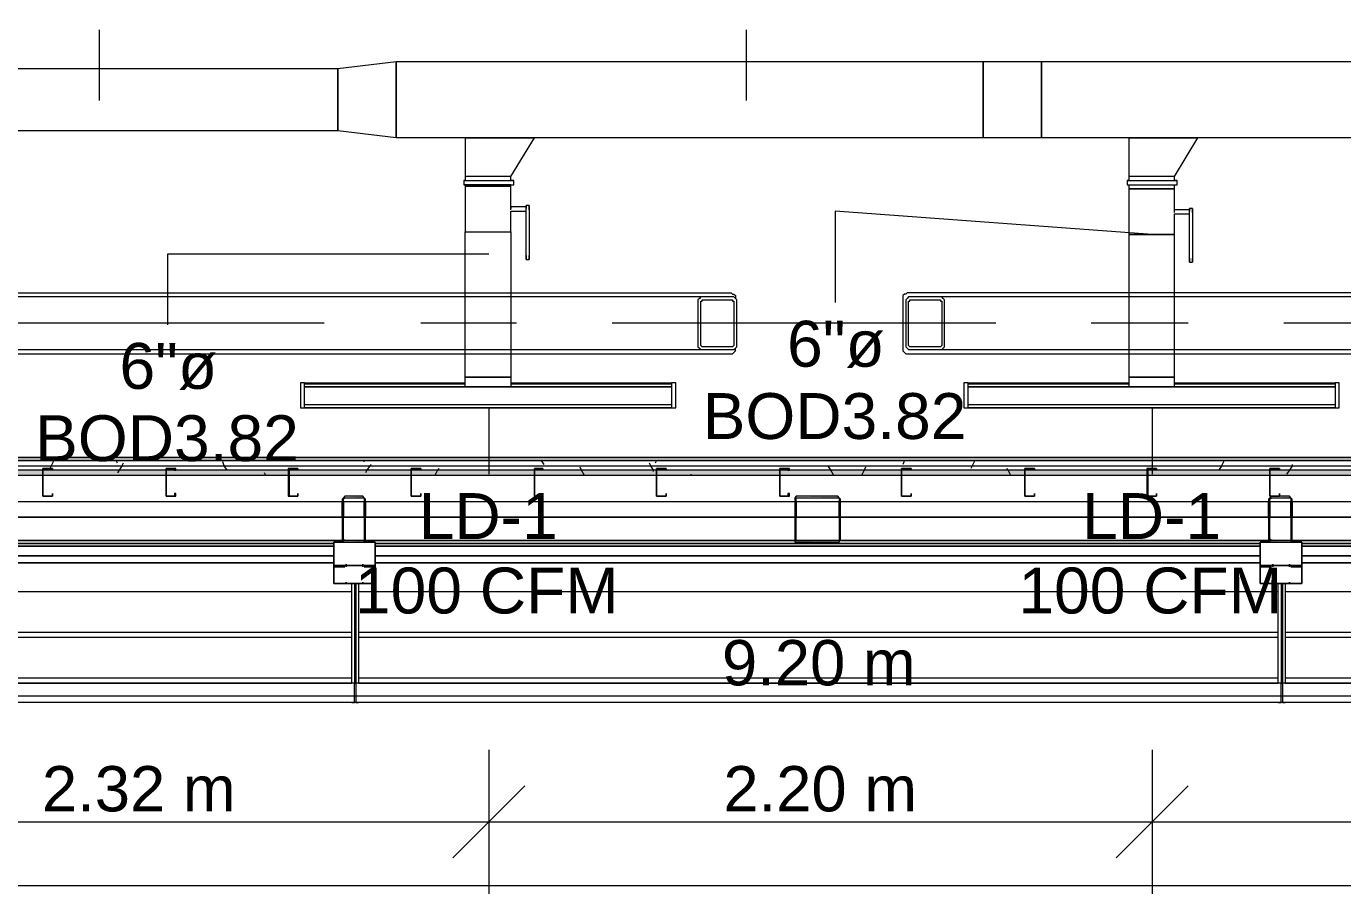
# Model space of a CAD drawing. Header units: metres. Extents: x -2 to 237, y -8 to 52.
# Drawn here: x 42.036 to 46.391, y 7.315 to 10.185 of the extents above; entities that cross this region are included whole.
import ezdxf

# ---------------------------------------------------------------- set-up
doc = ezdxf.new("R2010")
doc.units = ezdxf.units.M
doc.layers.add('HVAC - Ductos', color=5, linetype='Continuous', lineweight=0)
doc.layers.add('PDF_Text', color=7, linetype='Continuous', lineweight=0)
doc.layers.add('PDF_Geometry', color=7, linetype='Continuous', lineweight=0, true_color=0xaaaaaa)
doc.layers.add('PDF_Solid Fills', color=7, linetype='Continuous', lineweight=0, true_color=0xffffff)
doc.styles.add('PDF Helvetica', font='')
doc.styles.get('PDF Helvetica').set_extended_font_data('Helvetica')

msp = doc.modelspace()

# ---------------------------------------------------------------- hatches: boundary and pattern name
at = {"layer": 'PDF_Solid Fills', "lineweight": 0, "transparency": 33554559}
h = msp.add_hatch(color=256, dxfattribs=at)
h.paths.add_polyline_path([(12.8691, 8.6982), (12.8691, 8.7165), (12.4614, 8.7165), (12.4614, 8.6982)])
h.paths.add_polyline_path([(58.328, 8.6982), (60.1333, 8.6982), (60.1333, 8.7165), (58.328, 8.7165)])
h.paths.add_polyline_path([(58.3235, 8.6982), (58.3235, 8.7165), (57.5171, 8.7165), (57.5171, 8.6982)])
h.paths.add_polyline_path([(57.5125, 8.6982), (57.5125, 8.7165), (55.4875, 8.7165), (55.4875, 8.6982)])
h.paths.add_polyline_path([(55.4829, 8.6982), (55.4829, 8.7165), (53.4578, 8.7165), (53.4578, 8.6982)])
h.paths.add_polyline_path([(53.4532, 8.6982), (53.4532, 8.7165), (52.6469, 8.7165), (52.6469, 8.6982)])
h.paths.add_polyline_path([(52.6423, 8.6982), (52.6423, 8.7165), (50.6171, 8.7165), (50.6171, 8.6982)])
h.paths.add_polyline_path([(50.6126, 8.6982), (50.6126, 8.7165), (48.5875, 8.7165), (48.5875, 8.6982)])
h.paths.add_polyline_path([(48.583, 8.6982), (48.583, 8.7165), (47.7766, 8.7165), (47.7766, 8.6982)])
h.paths.add_polyline_path([(47.772, 8.6982), (47.772, 8.7165), (45.7469, 8.7165), (45.7469, 8.6982)])
h.paths.add_polyline_path([(45.7423, 8.6982), (45.7423, 8.7165), (42.9063, 8.7165), (42.9063, 8.6982)])
h.paths.add_polyline_path([(42.9017, 8.6982), (42.9017, 8.7165), (40.8767, 8.7165), (40.8767, 8.6982)])
h.paths.add_polyline_path([(40.8721, 8.6982), (40.8721, 8.7165), (38.0361, 8.7165), (38.0361, 8.6982)])
h.paths.add_polyline_path([(38.0315, 8.6982), (38.0315, 8.7165), (36.0064, 8.7165), (36.0064, 8.6982)])
h.paths.add_polyline_path([(36.0018, 8.6982), (36.0018, 8.7165), (35.1954, 8.7165), (35.1954, 8.6982)])
h.paths.add_polyline_path([(35.1908, 8.6982), (35.1908, 8.7165), (33.1658, 8.7165), (33.1658, 8.6982)])
h.paths.add_polyline_path([(33.1612, 8.6982), (33.1612, 8.7165), (31.1361, 8.7165), (31.1361, 8.6982)])
h.paths.add_polyline_path([(31.1315, 8.6982), (31.1315, 8.7165), (30.3252, 8.7165), (30.3252, 8.6982)])
h.paths.add_polyline_path([(30.3206, 8.6982), (30.3206, 8.7165), (28.2955, 8.7165), (28.2955, 8.6982)])
h.paths.add_polyline_path([(28.2909, 8.6982), (28.2909, 8.7165), (26.2659, 8.7165), (26.2659, 8.6982)])
h.paths.add_polyline_path([(26.2613, 8.6982), (26.2613, 8.7165), (25.4549, 8.7165), (25.4549, 8.6982)])
h.paths.add_polyline_path([(25.4503, 8.6982), (25.4503, 8.7165), (23.4252, 8.7165), (23.4252, 8.6982)])
h.paths.add_polyline_path([(23.4206, 8.6982), (23.4206, 8.7165), (20.5846, 8.7165), (20.5846, 8.6982)])
h.paths.add_polyline_path([(20.58, 8.6982), (20.58, 8.7165), (18.555, 8.7165), (18.555, 8.6982)])
h.paths.add_polyline_path([(18.5504, 8.6982), (18.5504, 8.7165), (15.7143, 8.7165), (15.7143, 8.6982)])
h.paths.add_polyline_path([(15.7097, 8.6982), (15.7097, 8.7165), (13.6846, 8.7165), (13.6846, 8.6982)])
h.paths.add_polyline_path([(13.6801, 8.6982), (13.6801, 8.7165), (12.8737, 8.7165), (12.8737, 8.6982)])
h = msp.add_hatch(color=256, dxfattribs=at)
h.paths.add_polyline_path([(43.1538, 8.4783), (43.1538, 8.4828), (43.085, 8.4828), (43.1532, 8.4783)])
h.paths.add_polyline_path([(43.1538, 8.4828), (43.1583, 8.6203), (43.1538, 8.6203)])
h.paths.add_polyline_path([(43.1492, 8.6249), (43.1492, 8.6295), (43.085, 8.6295)])
h.paths.add_polyline_path([(43.085, 8.6203), (43.0804, 8.6203), (43.0804, 8.4874)])
h = msp.add_hatch(color=256, dxfattribs=at)
h.paths.add_polyline_path([(44.5832, 8.6203), (44.5786, 8.6203), (44.5786, 8.4783), (44.5798, 8.4783), (44.7252, 8.4828), (44.5832, 8.4828)])
h.paths.add_polyline_path([(44.7298, 8.6203), (44.7252, 8.6203), (44.7252, 8.4828), (44.7298, 8.6191)])
h.paths.add_polyline_path([(44.7206, 8.6249), (44.7206, 8.6295), (44.5786, 8.6295)])
h = msp.add_hatch(color=256, dxfattribs=at)
h.paths.add_polyline_path([(46.1507, 8.4783), (46.2188, 8.4828), (46.1547, 8.4874), (46.1501, 8.4874), (46.1501, 8.4783)])
h.paths.add_polyline_path([(46.2188, 8.4828), (46.2234, 8.6203), (46.2188, 8.6203)])
h.paths.add_polyline_path([(46.2143, 8.6249), (46.2143, 8.6295), (46.1501, 8.6295)])
h.paths.add_polyline_path([(46.1501, 8.6203), (46.1455, 8.6203), (46.1455, 8.4874)])

# ---------------------------------------------------------------- linework, layer by layer
at = {"layer": 'HVAC - Ductos', "lineweight": 0}
for points in [[(48.4501, 9.8161), (48.4501, 10.2193), (48.2989, 10.0681), (48.2989, 9.8161), (45.3941, 9.8161), (45.3941, 10.0681), (48.2989, 10.0681), (48.2989, 9.8161)], [(43.0667, 10.0452), (43.2591, 10.0681), (43.2591, 9.8161), (43.0667, 9.839)], [(45.2017, 9.8161), (43.2591, 9.8161), (43.2591, 10.0681), (45.2017, 10.0681)], [(43.0667, 9.839), (39.6579, 9.839), (39.6579, 10.0452), (43.0667, 10.0452)], [(43.6393, 9.587), (43.6393, 9.5824)], [(45.6828, 8.9914), (45.6873, 8.9914), (45.6919, 8.9914), (45.7057, 8.9914), (45.7194, 8.9914), (45.7377, 8.9914), (45.7607, 8.9914), (45.779, 8.9914), (45.7973, 8.9914), (45.8111, 8.9914), (45.8248, 8.9914), (45.8294, 8.9914), (45.834, 8.9914), (45.834, 9.0234), (45.8294, 9.0234), (45.8248, 9.0234), (45.8111, 9.0234), (45.7973, 9.0234), (45.779, 9.0234), (45.7607, 9.0234), (45.7377, 9.0234), (45.7194, 9.0234), (45.7057, 9.0234), (45.6919, 9.0234), (45.6873, 9.0234), (45.6828, 9.0234), (45.6873, 9.0234), (45.6919, 9.0234), (45.7057, 9.0234), (45.7194, 9.0234), (45.7377, 9.0234), (45.7607, 9.0234), (45.779, 9.0234), (45.7973, 9.0234), (45.8111, 9.0234), (45.8248, 9.0234), (45.834, 9.0234), (45.834, 9.4954), (45.8248, 9.4954), (45.8111, 9.4954), (45.7973, 9.4954), (45.779, 9.4954), (45.7607, 9.4954), (45.7377, 9.4954), (45.7194, 9.4954), (45.7057, 9.4954), (45.6919, 9.4954), (45.6873, 9.4954), (45.6828, 9.4954), (45.6828, 9.0234)], [(43.6898, 9.4266), (43.6898, 9.422), (43.6898, 9.4175), (43.6898, 9.4129), (43.6898, 9.4175), (43.6898, 9.422)], [(43.699, 9.4266), (43.699, 9.422), (43.699, 9.4175), (43.699, 9.4129), (43.699, 9.4175), (43.699, 9.422)], [(45.8844, 9.4175), (45.8844, 9.4129), (45.8844, 9.4083), (45.8844, 9.4038), (45.8844, 9.4083), (45.8844, 9.4129)], [(45.8936, 9.4175), (45.8936, 9.4129), (45.8936, 9.4083), (45.8936, 9.4038), (45.8936, 9.4083), (45.8936, 9.4129)], [(42.9429, 8.9226), (42.9567, 8.9226), (42.9567, 9.0051), (42.9429, 9.0051)], [(42.9567, 8.9914), (44.1708, 8.9914), (42.9567, 8.9914), (44.1708, 8.9914), (44.1708, 8.9318), (42.9567, 8.9318)], [(44.1846, 8.9226), (44.1846, 9.0051), (44.1708, 9.0051), (44.1708, 8.9226)], [(45.1375, 8.9226), (45.1513, 8.9226), (45.1513, 9.0051), (45.1375, 9.0051)], [(45.1513, 8.9914), (46.3654, 8.9914), (45.1513, 8.9914), (46.3654, 8.9914), (46.3654, 8.9318), (45.1513, 8.9318)], [(46.3792, 8.9226), (46.3792, 9.0051), (46.3654, 9.0051), (46.3654, 8.9226)]]:
    msp.add_lwpolyline(points, close=True, dxfattribs=at)
for points in [[(42.2786, 9.9398), (42.2786, 10.1735)], [(44.4182, 9.9398), (44.4182, 10.1735)], [(45.2017, 10.0681), (45.3941, 10.0681)], [(45.2017, 9.8161), (45.2017, 10.0681)], [(45.3941, 10.0681), (45.3941, 9.8161)], [(43.6393, 9.6878), (43.7172, 9.8161), (43.7127, 9.8161), (43.6944, 9.8161), (43.6714, 9.8161), (43.6393, 9.8161), (43.5661, 9.8161), (43.534, 9.8161), (43.5111, 9.8161), (43.4927, 9.8161), (43.4882, 9.8161), (43.4882, 9.6878)], [(43.4882, 9.8161), (43.4927, 9.8161), (43.5111, 9.8161), (43.534, 9.8161), (43.5661, 9.8161), (43.6393, 9.8161), (43.6714, 9.8161), (43.6944, 9.8161), (43.7127, 9.8161), (43.7172, 9.8161)], [(45.3941, 9.8161), (45.2017, 9.8161)], [(45.834, 9.6878), (45.9118, 9.8161), (45.9073, 9.8161), (45.889, 9.8161), (45.866, 9.8161), (45.834, 9.8161), (45.7607, 9.8161), (45.7286, 9.8161), (45.7057, 9.8161), (45.6873, 9.8161), (45.6828, 9.8161), (45.6828, 9.6878)], [(45.6828, 9.8161), (45.6873, 9.8161), (45.7057, 9.8161), (45.7286, 9.8161), (45.7607, 9.8161), (45.834, 9.8161), (45.866, 9.8161), (45.889, 9.8161), (45.9073, 9.8161), (45.9118, 9.8161)], [(43.4882, 9.6741), (43.4836, 9.6741), (43.4927, 9.6741), (43.5065, 9.6741), (43.5248, 9.6741), (43.5431, 9.6741), (43.5661, 9.6741), (43.5844, 9.6741), (43.6073, 9.6741), (43.621, 9.6741), (43.6348, 9.6741), (43.6439, 9.6741), (43.6485, 9.6741), (43.6439, 9.6741), (43.6393, 9.6741), (43.6393, 9.6878), (43.6302, 9.6878), (43.6165, 9.6878), (43.6027, 9.6878), (43.5844, 9.6878), (43.5661, 9.6878), (43.5431, 9.6878), (43.5248, 9.6878), (43.5111, 9.6878), (43.4973, 9.6878), (43.4927, 9.6878), (43.4882, 9.6878), (43.4882, 9.6741), (43.4927, 9.6741), (43.4973, 9.6741)], [(43.4836, 9.6741), (43.4836, 9.6603)], [(43.6898, 9.5778), (43.6898, 9.5824), (43.6898, 9.587), (43.6393, 9.587), (43.6393, 9.6557), (43.6302, 9.6557), (43.6165, 9.6557), (43.6027, 9.6557), (43.5844, 9.6557), (43.5661, 9.6557), (43.5431, 9.6557), (43.5248, 9.6557), (43.5111, 9.6557), (43.4973, 9.6557), (43.4927, 9.6557), (43.4882, 9.6557), (43.4927, 9.6557), (43.4882, 9.6557), (43.4927, 9.6557), (43.4973, 9.6557), (43.5111, 9.6557), (43.5248, 9.6557), (43.5431, 9.6557), (43.5661, 9.6557), (43.5844, 9.6557), (43.6027, 9.6557), (43.6165, 9.6557), (43.6302, 9.6557), (43.6393, 9.6557), (43.6393, 9.6603), (43.6302, 9.6603), (43.6165, 9.6603), (43.6027, 9.6603), (43.5844, 9.6603), (43.5661, 9.6603), (43.5431, 9.6603), (43.5248, 9.6603), (43.5111, 9.6603), (43.4973, 9.6603), (43.4927, 9.6603), (43.4882, 9.6603), (43.4927, 9.6603), (43.4836, 9.6603), (43.4927, 9.6603), (43.5065, 9.6603), (43.5248, 9.6603), (43.5431, 9.6603), (43.5661, 9.6603), (43.5844, 9.6603), (43.6073, 9.6603), (43.621, 9.6603), (43.6348, 9.6603), (43.6439, 9.6603), (43.6485, 9.6603), (43.6485, 9.6741)], [(43.5065, 9.6741), (43.5111, 9.6741), (43.5157, 9.6741)], [(43.5248, 9.6741), (43.5431, 9.6741), (43.5661, 9.6741), (43.5844, 9.6741), (43.6027, 9.6741), (43.6073, 9.6741)], [(43.5385, 9.6878), (43.534, 9.6878)], [(43.5981, 9.6878), (43.5935, 9.6878), (43.5889, 9.6878)], [(43.6165, 9.6741), (43.621, 9.6741)], [(43.6302, 9.6741), (43.6348, 9.6741)], [(43.6393, 9.6741), (43.6393, 9.6741)], [(45.6828, 9.6741), (45.6782, 9.6741), (45.6873, 9.6741), (45.7011, 9.6741), (45.7194, 9.6741), (45.7377, 9.6741), (45.7607, 9.6741), (45.779, 9.6741), (45.8019, 9.6741), (45.8156, 9.6741), (45.8294, 9.6741), (45.8385, 9.6741), (45.8431, 9.6741), (45.8385, 9.6741), (45.834, 9.6741), (45.834, 9.6878), (45.8248, 9.6878), (45.8111, 9.6878), (45.7973, 9.6878), (45.779, 9.6878), (45.7607, 9.6878), (45.7377, 9.6878), (45.7194, 9.6878), (45.7057, 9.6878), (45.6919, 9.6878), (45.6873, 9.6878), (45.6828, 9.6878), (45.6828, 9.6741), (45.6873, 9.6741), (45.6919, 9.6741)], [(45.6782, 9.6741), (45.6782, 9.6603), (45.6873, 9.6603), (45.7011, 9.6603), (45.7194, 9.6603), (45.7377, 9.6603), (45.7607, 9.6603), (45.779, 9.6603), (45.8019, 9.6603), (45.8156, 9.6603), (45.8294, 9.6603), (45.8385, 9.6603), (45.8431, 9.6603), (45.8431, 9.6741)], [(45.7011, 9.6741), (45.7057, 9.6741)], [(45.7194, 9.6741), (45.7377, 9.6741), (45.7607, 9.6741), (45.779, 9.6741), (45.7973, 9.6741), (45.8019, 9.6741)], [(45.7332, 9.6878), (45.7286, 9.6878)], [(45.7927, 9.6878), (45.7881, 9.6878), (45.7836, 9.6878)], [(45.8111, 9.6741), (45.8156, 9.6741)], [(45.8248, 9.6741), (45.8294, 9.6741)], [(45.834, 9.6741), (45.834, 9.6741)], [(43.4882, 9.6603), (43.4882, 9.6557), (43.4882, 9.5045), (43.4927, 9.5045), (43.4973, 9.5045), (43.5111, 9.5045), (43.5248, 9.5045), (43.5431, 9.5045), (43.5661, 9.5045), (43.5844, 9.5045), (43.6027, 9.5045), (43.6165, 9.5045), (43.6302, 9.5045), (43.6393, 9.5045), (43.6393, 9.0234), (43.6302, 9.0234), (43.6165, 9.0234), (43.6027, 9.0234), (43.5844, 9.0234), (43.5661, 9.0234), (43.5431, 9.0234), (43.5248, 9.0234), (43.5111, 9.0234), (43.4973, 9.0234), (43.4927, 9.0234), (43.4882, 9.0234), (43.4927, 9.0234), (43.4973, 9.0234), (43.5111, 9.0234), (43.5248, 9.0234), (43.5431, 9.0234), (43.5661, 9.0234), (43.5844, 9.0234), (43.6027, 9.0234), (43.6165, 9.0234), (43.6302, 9.0234), (43.6348, 9.0234), (43.6393, 9.0234), (43.6393, 8.9914), (43.6348, 8.9914), (43.6302, 8.9914), (43.6165, 8.9914), (43.6027, 8.9914), (43.5844, 8.9914), (43.5661, 8.9914), (43.5431, 8.9914), (43.5248, 8.9914), (43.5111, 8.9914), (43.4973, 8.9914), (43.4927, 8.9914), (43.4882, 8.9914), (43.4882, 9.0234), (43.4882, 9.5045), (43.4927, 9.5045), (43.4973, 9.5045), (43.5111, 9.5045), (43.5248, 9.5045), (43.5431, 9.5045), (43.5661, 9.5045), (43.5844, 9.5045), (43.6027, 9.5045), (43.6165, 9.5045), (43.6302, 9.5045), (43.6393, 9.5045), (43.6393, 9.5732), (43.6898, 9.5732)], [(43.6393, 9.6603), (43.6393, 9.6603)], [(43.6393, 9.6603), (43.6439, 9.6603), (43.6485, 9.6603)], [(43.6393, 9.6557), (43.6393, 9.6557)], [(45.6828, 9.6603), (45.6828, 9.6465), (45.6873, 9.6465), (45.6919, 9.6465), (45.7057, 9.6465), (45.7194, 9.6465), (45.7377, 9.6465), (45.7607, 9.6465), (45.779, 9.6465), (45.7973, 9.6465), (45.8111, 9.6465), (45.8248, 9.6465), (45.834, 9.6465), (45.834, 9.6603)], [(45.8844, 9.5687), (45.8844, 9.5732), (45.8844, 9.5778), (45.834, 9.5778), (45.834, 9.6465), (45.8248, 9.6465), (45.8111, 9.6465), (45.7973, 9.6465), (45.779, 9.6465), (45.7607, 9.6465), (45.7377, 9.6465), (45.7194, 9.6465), (45.7057, 9.6465), (45.6919, 9.6465), (45.6873, 9.6465), (45.6828, 9.6465), (45.6828, 9.4954), (45.6873, 9.4954), (45.6919, 9.4954), (45.7057, 9.4954), (45.7194, 9.4954), (45.7377, 9.4954), (45.7607, 9.4954), (45.779, 9.4954), (45.7973, 9.4954), (45.8111, 9.4954), (45.8248, 9.4954), (45.834, 9.4954), (45.834, 9.5641), (45.8844, 9.5641)], [(45.8385, 9.6603), (45.8431, 9.6603)], [(43.6393, 9.5778), (43.6393, 9.5824), (43.6393, 9.587), (43.6393, 9.5824)], [(43.6898, 9.5916), (43.6898, 9.5916)], [(43.699, 9.5916), (43.6898, 9.5916)], [(43.6898, 9.4266), (43.6898, 9.5778), (43.6898, 9.5824), (43.6898, 9.587), (43.6898, 9.5916), (43.6898, 9.587), (43.6898, 9.5824)], [(43.6898, 9.587), (43.6898, 9.587)], [(43.699, 9.5916), (43.699, 9.5916)], [(43.699, 9.5778), (43.699, 9.5824), (43.699, 9.587), (43.699, 9.5916), (43.699, 9.587), (43.699, 9.5824), (43.699, 9.5778), (43.699, 9.4266)], [(45.8844, 9.5824), (45.8844, 9.5824)], [(45.8936, 9.5824), (45.8844, 9.5824)], [(45.8844, 9.4175), (45.8844, 9.5687), (45.8844, 9.5732), (45.8844, 9.5778), (45.8844, 9.5824), (45.8844, 9.5778), (45.8844, 9.5732)], [(45.8936, 9.5824), (45.8936, 9.5824)], [(45.8936, 9.5687), (45.8936, 9.5732), (45.8936, 9.5778), (45.8936, 9.5824), (45.8936, 9.5778), (45.8936, 9.5732), (45.8936, 9.5687), (45.8936, 9.4175)], [(43.6393, 9.5732), (43.6393, 9.5732)], [(43.6393, 9.5732), (43.6393, 9.5732)], [(45.7607, 9.4954), (44.7115, 9.5732), (44.7115, 9.2709)], [(45.834, 9.5778), (45.834, 9.5778)], [(45.834, 9.5778), (45.834, 9.5778)], [(45.834, 9.5778), (45.834, 9.5778)], [(45.834, 9.5687), (45.834, 9.5732), (45.834, 9.5778)], [(45.834, 9.5641), (45.834, 9.5641)], [(45.834, 9.5641), (45.834, 9.5641)], [(45.8844, 9.5778), (45.8844, 9.5778)], [(43.5661, 9.4312), (42.5031, 9.4312), (42.5031, 9.1975)], [(43.6898, 9.4129), (43.6898, 9.4129)], [(43.6898, 9.4129), (43.699, 9.4129)], [(43.699, 9.4129), (43.699, 9.4129)], [(45.8844, 9.4038), (45.8844, 9.4038)], [(45.8844, 9.4038), (45.8936, 9.4038)], [(45.8936, 9.4038), (45.8936, 9.4038)], [(43.6393, 9.0234), (43.6393, 9.0234)], [(45.834, 9.0234), (45.834, 9.0234)], [(42.9567, 8.9731), (42.9567, 8.9823), (42.9567, 9.0006), (42.9567, 9.0051), (43.4882, 9.0051)], [(43.4882, 9.0006), (42.9567, 9.0006)], [(42.9567, 8.9777), (42.9567, 8.9823), (42.9567, 8.9868)], [(43.6393, 9.0051), (44.1708, 9.0051), (44.1708, 9.0006), (44.1708, 8.9823), (44.1708, 8.9731)], [(44.1708, 9.0006), (43.6393, 9.0006)], [(44.1708, 8.9868), (44.1708, 8.9823), (44.1708, 8.9777)], [(45.1513, 8.9731), (45.1513, 8.9823), (45.1513, 9.0006), (45.1513, 9.0051), (45.6828, 9.0051)], [(45.6828, 9.0006), (45.1513, 9.0006)], [(45.1513, 8.9777), (45.1513, 8.9823), (45.1513, 8.9868)], [(45.834, 9.0051), (46.3654, 9.0051), (46.3654, 9.0006), (46.3654, 8.9823), (46.3654, 8.9731)], [(46.3654, 9.0006), (45.834, 9.0006)], [(46.3654, 8.9868), (46.3654, 8.9823), (46.3654, 8.9777)], [(44.1708, 8.9502), (44.1708, 8.9456), (44.1708, 8.941), (44.1708, 8.9226), (42.9567, 8.9226), (44.1708, 8.9226)], [(42.9567, 8.9226), (42.9567, 8.941), (42.9567, 8.9456), (42.9567, 8.9502)], [(42.9567, 8.9364), (42.9567, 8.941), (42.9567, 8.9456)], [(44.1708, 8.9456), (44.1708, 8.941), (44.1708, 8.9364)], [(46.3654, 8.9502), (46.3654, 8.9456), (46.3654, 8.941), (46.3654, 8.9226), (45.1513, 8.9226), (46.3654, 8.9226)], [(45.1513, 8.9226), (45.1513, 8.941), (45.1513, 8.9456), (45.1513, 8.9502)], [(45.1513, 8.9364), (45.1513, 8.941), (45.1513, 8.9456)], [(46.3654, 8.9456), (46.3654, 8.941), (46.3654, 8.9364)], [(43.5661, 8.9226), (43.5661, 8.7028)], [(45.7607, 8.9226), (45.7607, 8.7028)]]:
    msp.add_lwpolyline(points, dxfattribs=at)
at = {"layer": 'HVAC - Ductos', "color": 252, "lineweight": 0, "true_color": 0x939598}
for points in [[(7.6277, 7.9697), (12.466, 7.9697), (30.8566, 7.9697), (40.0566, 7.9697), (49.2518, 7.9697), (58.6855, 7.9697)], [(43.5661, 7.791), (43.5661, 7.5527), (43.5661, 7.3145)], [(45.7607, 7.791), (45.7607, 7.5527), (45.7607, 7.3145)], [(43.6852, 7.6719), (43.5661, 7.5527), (43.4469, 7.4337)], [(45.8798, 7.6719), (45.7607, 7.5527), (45.6415, 7.4337)], [(27.3654, 7.5527), (29.5646, 7.5527), (30.8566, 7.5527), (32.1715, 7.5527), (34.3661, 7.5527), (36.5607, 7.5527), (38.7599, 7.5527), (41.2478, 7.5527), (43.5661, 7.5527), (45.7607, 7.5527), (47.9553, 7.5527), (49.2518, 7.5527), (50.5622, 7.5527), (52.7614, 7.5527), (54.8827, 7.5527), (57.2834, 7.5527), (58.6855, 7.5527)], [(7.6277, 7.342), (58.6855, 7.342)]]:
    msp.add_lwpolyline(points, dxfattribs=at)
at = {"layer": 'PDF_Geometry', "lineweight": 0}
for points in [[(44.2762, 9.2892), (40.1619, 9.2892), (40.1573, 9.2892), (40.1527, 9.2892), (40.1527, 9.2846), (40.1482, 9.28), (40.1482, 9.2755), (40.1436, 9.2663), (40.1436, 9.138), (40.1482, 9.1289), (40.1482, 9.1243), (40.1527, 9.1197), (40.1527, 9.1151), (40.1573, 9.1151), (40.1619, 9.1151), (44.2762, 9.1151)], [(40.6659, 9.2938), (40.6751, 9.3029), (44.3632, 9.3029), (44.3678, 9.3029), (44.3724, 9.2983), (44.377, 9.2983), (44.3816, 9.2938), (44.3816, 9.2846)], [(48.6334, 9.3029), (44.9543, 9.3029), (44.9497, 9.3029), (44.9451, 9.2983), (44.9406, 9.2983), (44.936, 9.2938), (44.936, 9.2846), (44.936, 9.28), (44.936, 9.1243), (44.936, 9.1197), (44.936, 9.1105), (44.9406, 9.1059), (44.9451, 9.1013), (44.9497, 9.1013), (44.9543, 9.1013), (48.6334, 9.1013)], [(45.0551, 9.1151), (49.1419, 9.1151), (49.1465, 9.1151), (49.151, 9.1151), (49.1556, 9.1197), (49.1556, 9.1243), (49.1602, 9.1289), (49.1602, 9.138), (49.1602, 9.2663), (49.1602, 9.2755), (49.1556, 9.28), (49.1556, 9.2846), (49.151, 9.2892), (49.1465, 9.2892), (49.1419, 9.2892), (45.0551, 9.2892)], [(43.0209, 9.2021), (41.7517, 9.2021)], [(43.6577, 9.2021), (43.3416, 9.2021)], [(45.2429, 9.2021), (43.9739, 9.2021)], [(45.8798, 9.2021), (45.5591, 9.2021)], [(47.465, 9.2021), (46.1959, 9.2021)], [(40.6751, 9.1013), (44.3632, 9.1013), (44.3678, 9.1013), (44.3724, 9.1013), (44.377, 9.1059), (44.3816, 9.1105), (44.3816, 9.1197)], [(60.1333, 8.6111), (12.4614, 8.6111), (12.4614, 8.7485), (60.1333, 8.7485)], [(12.4614, 8.7302), (60.1333, 8.7302)], [(40.1573, 8.7485), (49.151, 8.7485)], [(49.151, 8.7485), (40.1573, 8.7485)], [(40.1573, 8.7485), (49.151, 8.7485)], [(49.151, 8.7485), (40.1573, 8.7485)], [(40.1573, 8.7485), (49.151, 8.7485)], [(49.151, 8.7485), (40.1573, 8.7485)], [(40.1573, 8.7485), (49.151, 8.7485)], [(49.151, 8.7485), (40.1573, 8.7485)], [(40.1573, 8.7485), (49.151, 8.7485)], [(49.151, 8.7485), (40.1573, 8.7485)], [(42.9017, 8.7165), (42.4985, 8.7165), (42.0908, 8.7165), (41.6876, 8.7165), (41.2798, 8.7165), (40.8767, 8.7165)], [(45.7423, 8.7165), (45.3392, 8.7165), (44.9314, 8.7165), (44.5282, 8.7165), (44.1205, 8.7165), (43.7172, 8.7165), (43.3095, 8.7165), (42.9063, 8.7165)], [(47.772, 8.7165), (47.3688, 8.7165), (46.961, 8.7165), (46.5579, 8.7165), (46.1501, 8.7165), (45.7469, 8.7165)], [(42.9017, 8.6982), (42.4985, 8.6982), (42.0908, 8.6982), (41.6876, 8.6982), (41.2798, 8.6982), (40.8767, 8.6982)], [(45.7423, 8.6982), (45.3392, 8.6982), (44.9314, 8.6982), (44.5282, 8.6982), (44.1205, 8.6982), (43.7172, 8.6982), (43.3095, 8.6982), (42.9063, 8.6982)], [(47.772, 8.6982), (47.3688, 8.6982), (46.961, 8.6982), (46.5579, 8.6982), (46.1501, 8.6982), (45.7469, 8.6982)], [(46.1547, 8.6295), (46.1501, 8.6249), (46.1455, 8.6203), (46.1455, 8.4874), (46.1501, 8.4782), (46.1547, 8.4782), (46.2143, 8.4782), (46.2188, 8.4782), (46.2234, 8.4874), (46.2234, 8.6203), (46.2188, 8.6249), (46.2143, 8.6295), (46.1822, 8.6295)], [(43.0804, 8.5607), (43.0804, 8.6111)], [(43.085, 8.6111), (43.085, 8.5607)], [(43.1538, 8.5607), (43.1538, 8.6111)], [(43.1583, 8.6111), (43.1583, 8.5607)], [(44.5786, 8.6111), (44.5786, 8.5607)], [(44.5832, 8.6111), (44.5832, 8.5607)], [(44.7252, 8.5607), (44.7252, 8.6111)], [(44.7298, 8.5607), (44.7298, 8.6111)], [(46.1455, 8.5607), (46.1455, 8.6111)], [(46.1501, 8.6111), (46.1501, 8.5607)], [(46.2188, 8.5607), (46.2188, 8.6111)], [(46.2234, 8.6111), (46.2234, 8.5607)], [(43.1262, 8.3408), (43.1216, 8.3408), (43.1079, 8.3408), (43.1125, 8.3408), (43.0941, 8.3408), (43.0941, 8.3454), (43.0941, 8.3408), (43.0895, 8.3408), (43.0941, 8.3408), (43.0529, 8.3408), (43.0529, 8.3454), (43.0529, 8.3958), (43.0529, 8.4004), (43.0529, 8.405), (43.0529, 8.4736), (43.0529, 8.4782), (43.085, 8.4782), (43.0529, 8.4782), (43.0529, 8.4736), (43.0529, 8.405), (43.0529, 8.4004), (43.0529, 8.3958), (43.0529, 8.3454), (43.0529, 8.3408), (43.0941, 8.3408), (43.1492, 8.3408), (43.14, 8.3408), (43.1492, 8.3408), (43.1354, 8.3408), (43.1262, 8.3408), (43.1262, 8.0109), (43.1262, 7.9926), (43.1262, 7.9789), (43.1262, 7.9651), (43.1262, 7.9559), (43.1262, 7.9468), (40.0566, 7.9468)], [(46.1913, 8.3408), (46.1867, 8.3408), (46.173, 8.3408), (46.1776, 8.3408), (46.1593, 8.3408), (46.1593, 8.3454), (46.1593, 8.3408), (46.1547, 8.3408), (46.1593, 8.3408), (46.118, 8.3408), (46.118, 8.3454), (46.118, 8.3958), (46.118, 8.4004), (46.118, 8.405), (46.118, 8.4736), (46.118, 8.4782), (46.1501, 8.4782), (46.118, 8.4782), (46.118, 8.4736), (46.118, 8.405), (46.118, 8.4004), (46.118, 8.3958), (46.118, 8.3454), (46.118, 8.3408), (46.1593, 8.3408), (46.2143, 8.3408), (46.2051, 8.3408), (46.2143, 8.3408), (46.2005, 8.3408), (46.1913, 8.3408), (46.1913, 8.0109), (46.1913, 7.9926), (46.1913, 7.9789), (46.1913, 7.9651), (46.1913, 7.9559), (46.1913, 7.9468), (43.1216, 7.9468), (43.1216, 7.9559), (43.1216, 7.9651), (43.1216, 7.9789), (43.1216, 7.9926), (43.1216, 8.0109), (43.1262, 8.0109)], [(43.1538, 8.4782), (43.1538, 8.4782)], [(43.1538, 8.4782), (43.1538, 8.4782)], [(46.2188, 8.4782), (46.2188, 8.4782)], [(46.2188, 8.4782), (46.2188, 8.4782)], [(43.0941, 8.3958), (43.0941, 8.4004), (43.0941, 8.405)], [(43.0941, 8.3958), (43.0941, 8.4004), (43.0941, 8.405)], [(43.0941, 8.405), (43.0941, 8.4004), (43.0941, 8.3958)], [(43.0941, 8.405), (43.0941, 8.4004), (43.0941, 8.3958)], [(43.1492, 8.3958), (43.1492, 8.4004), (43.1492, 8.405)], [(43.1492, 8.3958), (43.1492, 8.4004), (43.1492, 8.405)], [(43.1492, 8.3958), (43.1492, 8.4004), (43.1492, 8.405)], [(43.1492, 8.3958), (43.1492, 8.4004), (43.1492, 8.405)], [(44.6153, 8.4095), (44.6885, 8.4095)], [(46.1593, 8.3958), (46.1593, 8.4004), (46.1593, 8.405)], [(46.1593, 8.3958), (46.1593, 8.4004), (46.1593, 8.405)], [(46.1593, 8.405), (46.1593, 8.4004), (46.1593, 8.3958)], [(46.1593, 8.405), (46.1593, 8.4004), (46.1593, 8.3958)], [(46.2143, 8.3958), (46.2143, 8.4004), (46.2143, 8.405)], [(46.2143, 8.3958), (46.2143, 8.4004), (46.2143, 8.405)], [(46.2143, 8.3958), (46.2143, 8.4004), (46.2143, 8.405)], [(46.2143, 8.3958), (46.2143, 8.4004), (46.2143, 8.405)], [(43.0529, 8.3958), (43.0529, 8.3958)], [(43.0529, 8.3958), (43.0529, 8.3958)], [(43.1904, 8.3958), (43.1904, 8.3958)], [(43.1904, 8.3958), (43.1904, 8.3958)], [(46.118, 8.3958), (46.118, 8.3958)], [(46.118, 8.3958), (46.118, 8.3958)], [(46.2555, 8.3958), (46.2555, 8.3958)], [(46.2555, 8.3958), (46.2555, 8.3958)], [(40.0702, 8.3408), (40.0702, 8.0109), (43.1125, 8.0109), (43.1125, 8.3408)], [(43.1033, 8.3408), (43.0941, 8.3408), (43.1033, 8.3408)], [(43.1033, 8.3408), (43.0941, 8.3408), (43.1033, 8.3408)], [(43.1216, 8.3408), (43.1216, 8.0109)], [(43.1354, 8.3408), (43.1354, 8.0109), (46.1776, 8.0109), (46.1776, 8.3408)], [(46.1685, 8.3408), (46.1593, 8.3408), (46.1685, 8.3408)], [(46.1685, 8.3408), (46.1593, 8.3408), (46.1685, 8.3408)], [(46.1867, 8.3408), (46.1867, 8.0109)], [(46.2005, 8.3408), (46.2005, 8.0109), (49.2427, 8.0109), (49.2427, 8.3408)], [(43.1125, 8.3133), (40.0702, 8.3133)], [(46.1776, 8.3133), (43.1354, 8.3133)], [(49.2427, 8.3133), (46.2005, 8.3133)], [(40.0702, 8.1804), (43.1125, 8.1804)], [(43.1125, 8.1621), (40.0702, 8.1621)], [(43.1354, 8.1804), (46.1776, 8.1804)], [(46.1776, 8.1621), (43.1354, 8.1621)], [(46.2005, 8.1804), (49.2427, 8.1804)], [(49.2427, 8.1621), (46.2005, 8.1621)], [(60.1332, 8.0109), (58.4472, 8.0109), (58.4518, 8.0109), (55.3821, 8.0109), (55.3867, 8.0109), (52.317, 8.0109), (52.3216, 8.0109), (49.2518, 8.0109), (49.2564, 8.0109), (46.1867, 8.0109), (46.1913, 8.0109), (43.1216, 8.0109), (43.1262, 8.0109), (40.0566, 8.0109), (40.0611, 8.0109), (36.9869, 8.0109), (36.996, 8.0109), (33.9217, 8.0109), (33.9263, 8.0109), (30.8566, 8.0109), (30.8612, 8.0109), (27.7915, 8.0109)], [(49.2564, 7.9468), (46.1867, 7.9468), (46.1867, 7.9559), (46.1867, 7.9651), (46.1867, 7.9789), (46.1867, 7.9926), (46.1867, 8.0109), (46.1913, 8.0109)]]:
    msp.add_lwpolyline(points, dxfattribs=at)
for points in [[(44.2762, 9.2892), (44.2716, 9.2892), (44.267, 9.2892), (44.2625, 9.2846), (44.2579, 9.28), (44.2579, 9.2755), (44.2579, 9.2663), (44.2579, 9.138), (44.2579, 9.1289), (44.2579, 9.1243), (44.2625, 9.1197), (44.267, 9.1151), (44.2716, 9.1151), (44.2762, 9.1151), (44.3678, 9.1151), (44.3724, 9.1151), (44.377, 9.1151), (44.3816, 9.1197), (44.3862, 9.1243), (44.3862, 9.1289), (44.3862, 9.138), (44.3862, 9.2663), (44.3862, 9.2755), (44.3862, 9.28), (44.3816, 9.2846), (44.377, 9.2892), (44.3724, 9.2892), (44.3678, 9.2892)], [(44.267, 9.138), (44.267, 9.2663), (44.267, 9.2709), (44.267, 9.2755), (44.2716, 9.2755), (44.2716, 9.28), (44.2762, 9.28), (44.3678, 9.28), (44.3724, 9.28), (44.3724, 9.2755), (44.377, 9.2755), (44.377, 9.2709), (44.377, 9.2663), (44.377, 9.138), (44.377, 9.1335), (44.377, 9.1289), (44.3724, 9.1243), (44.3678, 9.1243), (44.2762, 9.1243), (44.2716, 9.1243), (44.267, 9.1289), (44.267, 9.1335)], [(45.0551, 9.1151), (45.0597, 9.1151), (45.0643, 9.1151), (45.0689, 9.1197), (45.0735, 9.1243), (45.0735, 9.1289), (45.0735, 9.138), (45.0735, 9.2663), (45.0735, 9.2755), (45.0735, 9.28), (45.0689, 9.2846), (45.0643, 9.2892), (45.0597, 9.2892), (45.0551, 9.2892), (44.9634, 9.2892), (44.9589, 9.2892), (44.9543, 9.2892), (44.9497, 9.2846), (44.9451, 9.28), (44.9451, 9.2755), (44.9451, 9.2663), (44.9451, 9.138), (44.9451, 9.1289), (44.9451, 9.1243), (44.9497, 9.1197), (44.9543, 9.1151), (44.9589, 9.1151), (44.9634, 9.1151)], [(45.0643, 9.2663), (45.0643, 9.138), (45.0643, 9.1335), (45.0643, 9.1289), (45.0597, 9.1243), (45.0551, 9.1243), (44.9634, 9.1243), (44.9589, 9.1243), (44.9543, 9.1289), (44.9543, 9.1335), (44.9543, 9.138), (44.9543, 9.2663), (44.9543, 9.2709), (44.9543, 9.2755), (44.9589, 9.2755), (44.9589, 9.28), (44.9634, 9.28), (45.0551, 9.28), (45.0597, 9.28), (45.0597, 9.2755), (45.0643, 9.2755), (45.0643, 9.2709)], [(40.1573, 8.7577), (49.151, 8.7577)], [(40.1573, 8.7577), (49.151, 8.7577)], [(42.1228, 8.7211), (42.0953, 8.7211), (42.0908, 8.7211), (42.0908, 8.6295), (42.0953, 8.6295), (42.1228, 8.6295), (42.1228, 8.6386), (42.1228, 8.6295), (42.0953, 8.6295), (42.0908, 8.6295), (42.0908, 8.7211), (42.0953, 8.7211), (42.1228, 8.7211), (42.1228, 8.7165)], [(42.5306, 8.7211), (42.4985, 8.7211), (42.4985, 8.6295), (42.5306, 8.6295), (42.5306, 8.6386), (42.526, 8.6386), (42.526, 8.6295), (42.4985, 8.6295), (42.4985, 8.7211), (42.526, 8.7211), (42.526, 8.7165), (42.5306, 8.7165)], [(42.9338, 8.7211), (42.9063, 8.7211), (42.9017, 8.7211), (42.9017, 8.6295), (42.9063, 8.6295), (42.9338, 8.6295), (42.9338, 8.6386), (42.9338, 8.6295), (42.9063, 8.6295), (42.9063, 8.7211), (42.9338, 8.7211), (42.9338, 8.7165)], [(43.3416, 8.7211), (43.3095, 8.7211), (43.3095, 8.6295), (43.3416, 8.6295), (43.3416, 8.6386), (43.3416, 8.6295), (43.3095, 8.6295), (43.3095, 8.7211), (43.3416, 8.7211), (43.3416, 8.7165)], [(43.7447, 8.7211), (43.7172, 8.7211), (43.7172, 8.6295), (43.7447, 8.6295), (43.7447, 8.6386), (43.7447, 8.6295), (43.7172, 8.6295), (43.7172, 8.7211), (43.7447, 8.7211), (43.7447, 8.7165)], [(44.1525, 8.7211), (44.125, 8.7211), (44.1205, 8.7211), (44.1205, 8.6295), (44.125, 8.6295), (44.1525, 8.6295), (44.1525, 8.6386), (44.1525, 8.6295), (44.125, 8.6295), (44.1205, 8.6295), (44.1205, 8.7211), (44.125, 8.7211), (44.1525, 8.7211), (44.1525, 8.7165)], [(44.5603, 8.7211), (44.5282, 8.7211), (44.5282, 8.6295), (44.5603, 8.6295), (44.5603, 8.6386), (44.5557, 8.6386), (44.5557, 8.6295), (44.5282, 8.6295), (44.5282, 8.7211), (44.5557, 8.7211), (44.5557, 8.7165), (44.5603, 8.7165)], [(44.9634, 8.7211), (44.936, 8.7211), (44.9314, 8.7211), (44.9314, 8.6295), (44.936, 8.6295), (44.9634, 8.6295), (44.9634, 8.6386), (44.9634, 8.6295), (44.936, 8.6295), (44.9314, 8.6295), (44.9314, 8.7211), (44.936, 8.7211), (44.9634, 8.7211), (44.9634, 8.7165)], [(45.3712, 8.7211), (45.3392, 8.7211), (45.3392, 8.6295), (45.3712, 8.6295), (45.3712, 8.6386), (45.3712, 8.6295), (45.3392, 8.6295), (45.3392, 8.7211), (45.3712, 8.7211), (45.3712, 8.7165)], [(45.7744, 8.7211), (45.7469, 8.7211), (45.7423, 8.7211), (45.7423, 8.6295), (45.7469, 8.6295), (45.7744, 8.6295), (45.7744, 8.6386), (45.7744, 8.6295), (45.7469, 8.6295), (45.7469, 8.7211), (45.7744, 8.7211), (45.7744, 8.7165)], [(46.1822, 8.7211), (46.1501, 8.7211), (46.1501, 8.6295), (46.1822, 8.6295), (46.1822, 8.6386), (46.1822, 8.6295), (46.1501, 8.6295), (46.1501, 8.7211), (46.1822, 8.7211), (46.1822, 8.7165)], [(43.1583, 8.6203), (43.1538, 8.6249), (43.1492, 8.6295), (43.0895, 8.6295), (43.085, 8.6249), (43.0804, 8.6203), (43.0804, 8.4874), (43.085, 8.4782), (43.0895, 8.4782), (43.1492, 8.4782), (43.1538, 8.4782), (43.1583, 8.4874)], [(43.0895, 8.6249), (43.1492, 8.6249), (43.1538, 8.6249), (43.1538, 8.6203), (43.1538, 8.4874), (43.1538, 8.4828), (43.1492, 8.4828), (43.0895, 8.4828), (43.085, 8.4874), (43.085, 8.6203)], [(44.7206, 8.6295), (44.5832, 8.6295), (44.5786, 8.6249), (44.5786, 8.6203), (44.5786, 8.4874), (44.5786, 8.4782), (44.5832, 8.4782), (44.7206, 8.4782), (44.7252, 8.4782), (44.7298, 8.4874), (44.7298, 8.6203), (44.7252, 8.6249)], [(44.5832, 8.6203), (44.5832, 8.6249), (44.7206, 8.6249), (44.7252, 8.6249), (44.7252, 8.6203), (44.7252, 8.4874), (44.7252, 8.4828), (44.7206, 8.4828), (44.5832, 8.4828), (44.5832, 8.4874)], [(46.2143, 8.4828), (46.1547, 8.4828), (46.1501, 8.4874), (46.1501, 8.6203), (46.1547, 8.6249), (46.2143, 8.6249), (46.2188, 8.6249), (46.2188, 8.6203), (46.2188, 8.4874), (46.2188, 8.4828)], [(41.6234, 8.5607), (43.0804, 8.5607)], [(43.085, 8.5607), (43.1171, 8.5607)], [(43.1171, 8.5607), (43.1538, 8.5607)], [(43.1583, 8.5607), (44.5786, 8.5607)], [(44.7252, 8.5607), (44.6519, 8.5607), (44.5832, 8.5607), (44.6519, 8.5607)], [(46.1455, 8.5607), (44.7298, 8.5607)], [(46.1822, 8.5607), (46.2188, 8.5607), (46.1822, 8.5607), (46.1501, 8.5607)], [(46.2234, 8.5607), (47.6804, 8.5607)], [(43.0529, 8.4736), (41.5868, 8.4736)], [(43.0529, 8.4645), (41.5868, 8.4645)], [(43.1171, 8.4828), (43.085, 8.4828), (41.6234, 8.4828), (43.085, 8.4828)], [(43.1904, 8.3408), (43.1492, 8.3408), (43.1538, 8.3408), (43.1492, 8.3408), (43.0941, 8.3408), (43.0895, 8.3408), (43.0941, 8.3408), (43.1492, 8.3408), (43.1538, 8.3408), (43.1492, 8.3408), (43.1904, 8.3408), (43.1904, 8.3454), (43.1904, 8.3958), (43.1904, 8.4004), (43.1904, 8.405), (43.1904, 8.4736), (43.1904, 8.4782), (43.1538, 8.4782), (43.1904, 8.4782), (43.1904, 8.4736), (43.1904, 8.405), (43.1904, 8.4004), (43.1904, 8.3958), (43.1904, 8.3454)], [(43.1538, 8.4828), (43.1171, 8.4828)], [(44.6519, 8.4828), (44.5786, 8.4828), (43.1583, 8.4828), (44.5786, 8.4828)], [(44.6519, 8.4736), (43.1904, 8.4736)], [(44.6519, 8.4645), (43.1904, 8.4645)], [(44.7252, 8.4828), (44.6519, 8.4828)], [(46.118, 8.4736), (44.6519, 8.4736)], [(46.118, 8.4645), (44.6519, 8.4645)], [(46.1822, 8.4828), (46.1501, 8.4828), (44.7298, 8.4828), (46.1501, 8.4828)], [(46.2555, 8.3408), (46.2143, 8.3408), (46.2188, 8.3408), (46.2143, 8.3408), (46.1593, 8.3408), (46.1547, 8.3408), (46.1593, 8.3408), (46.2143, 8.3408), (46.2188, 8.3408), (46.2143, 8.3408), (46.2555, 8.3408), (46.2555, 8.3454), (46.2555, 8.3958), (46.2555, 8.4004), (46.2555, 8.405), (46.2555, 8.4736), (46.2555, 8.4782), (46.2188, 8.4782), (46.2555, 8.4782), (46.2555, 8.4736), (46.2555, 8.405), (46.2555, 8.4004), (46.2555, 8.3958), (46.2555, 8.3454)], [(46.2188, 8.4828), (46.1822, 8.4828)], [(47.6804, 8.4828), (46.2234, 8.4828)], [(47.717, 8.4736), (46.2555, 8.4736)], [(47.717, 8.4645), (46.2555, 8.4645)], [(40.1253, 8.4095), (41.5868, 8.4095), (43.0529, 8.4095), (41.5868, 8.4095)], [(43.0529, 8.4325), (41.5868, 8.4325)], [(43.0529, 8.4004), (43.1904, 8.4004), (43.1904, 8.405), (43.1904, 8.4004), (43.0529, 8.4004), (43.0529, 8.405)], [(43.0941, 8.405), (43.0941, 8.4004), (43.0941, 8.3958), (43.0941, 8.4004)], [(43.0941, 8.3958), (43.0941, 8.4004), (43.0941, 8.405), (43.0941, 8.4004)], [(43.1492, 8.405), (43.1492, 8.4004), (43.1492, 8.3958), (43.1492, 8.4004)], [(43.1492, 8.405), (43.1492, 8.4004), (43.1492, 8.3958), (43.1492, 8.4004)], [(44.6519, 8.4325), (43.1904, 8.4325)], [(44.6519, 8.4095), (46.118, 8.4095), (44.6519, 8.4095), (43.1904, 8.4095)], [(46.118, 8.4325), (44.6519, 8.4325)], [(46.118, 8.4004), (46.2555, 8.4004), (46.2555, 8.405), (46.2555, 8.4004), (46.118, 8.4004), (46.118, 8.405)], [(46.1593, 8.405), (46.1593, 8.4004), (46.1593, 8.3958), (46.1593, 8.4004)], [(46.1593, 8.3958), (46.1593, 8.4004), (46.1593, 8.405), (46.1593, 8.4004)], [(46.2143, 8.405), (46.2143, 8.4004), (46.2143, 8.3958), (46.2143, 8.4004)], [(46.2143, 8.405), (46.2143, 8.4004), (46.2143, 8.3958), (46.2143, 8.4004)], [(47.717, 8.4325), (46.2555, 8.4325)], [(47.717, 8.4095), (46.2555, 8.4095)], [(43.0895, 8.3958), (43.0529, 8.3958)], [(43.1904, 8.3958), (43.1538, 8.3958)], [(46.1547, 8.3958), (46.118, 8.3958)], [(46.2555, 8.3958), (46.2188, 8.3958)], [(43.1216, 8.3408), (43.1262, 8.3408), (43.1354, 8.3408), (43.1492, 8.3408), (43.14, 8.3408), (43.1492, 8.3408), (43.0941, 8.3408), (43.0941, 8.3454), (43.0941, 8.3408), (43.1125, 8.3408), (43.1079, 8.3408)], [(43.1492, 8.3454), (43.1492, 8.3408)], [(43.1492, 8.3454), (43.1492, 8.3408)], [(46.1867, 8.3408), (46.1913, 8.3408), (46.2005, 8.3408), (46.2143, 8.3408), (46.2051, 8.3408), (46.2143, 8.3408), (46.1593, 8.3408), (46.1593, 8.3454), (46.1593, 8.3408), (46.1776, 8.3408), (46.173, 8.3408)], [(46.2143, 8.3454), (46.2143, 8.3408)], [(46.2143, 8.3454), (46.2143, 8.3408)], [(43.1216, 8.3133), (43.1262, 8.3133)], [(46.1867, 8.3133), (46.1913, 8.3133)]]:
    msp.add_lwpolyline(points, close=True, dxfattribs=at)
at = {"layer": 'PDF_Geometry', "color": 254, "lineweight": 0, "true_color": 0xd2d2d2}
for points in [[(42.1045, 8.7211), (42.1045, 8.7211)], [(42.0908, 8.7074), (42.0908, 8.7074)], [(42.5169, 8.6295), (42.5169, 8.6295)], [(42.9017, 8.634), (42.9063, 8.634)], [(44.5282, 8.6295), (44.5282, 8.6295)], [(44.9314, 8.6523), (44.9314, 8.6569)]]:
    msp.add_lwpolyline(points, dxfattribs=at)
at = {"layer": 'PDF_Geometry', "color": 254, "lineweight": 0, "true_color": 0xeaeaea}
for points in [[(42.1274, 8.7485), (42.1183, 8.7302), (42.1137, 8.7211)], [(42.3382, 8.7394), (42.3336, 8.7485)], [(42.3565, 8.7394), (42.3519, 8.7302), (42.3428, 8.7165), (42.3382, 8.7074)], [(42.7002, 8.7165), (42.691, 8.7302), (42.6864, 8.744)], [(43.1538, 8.744), (43.1538, 8.7485)], [(43.1766, 8.7348), (43.172, 8.7302), (43.1629, 8.7165), (43.1583, 8.7074)], [(43.4011, 8.7211), (43.3965, 8.7165), (43.3874, 8.6982)], [(43.7493, 8.7348), (43.7402, 8.7485)], [(43.8822, 8.6982), (43.873, 8.7165), (43.8684, 8.7257)], [(44.1113, 8.7119), (44.1113, 8.7165), (44.1021, 8.7302), (44.0975, 8.7394)], [(44.1205, 8.7485), (44.1159, 8.7394)], [(44.7069, 8.6982), (44.6977, 8.7165), (44.6885, 8.7302)], [(44.8123, 8.7257), (44.8077, 8.7165), (44.7986, 8.6982)], [(44.9406, 8.7485), (44.936, 8.7348)], [(45.1742, 8.7485), (45.1651, 8.7302), (45.1605, 8.7211)], [(45.2933, 8.6982), (45.2842, 8.7165), (45.2796, 8.7211)], [(45.9989, 8.7485), (45.9898, 8.7302), (45.9806, 8.7165)], [(46.2234, 8.7348), (46.2234, 8.7302), (46.2143, 8.7165), (46.2051, 8.7028)], [(42.8284, 8.6982), (42.8238, 8.7074)], [(44.235, 8.6982), (44.235, 8.7028)]]:
    msp.add_lwpolyline(points, dxfattribs=at)
at = {"layer": 'PDF_Geometry', "color": 252, "lineweight": 0, "true_color": 0x939598}
for points in [[(43.1262, 8.1804), (43.1216, 8.1804)], [(43.1216, 8.1621), (43.1262, 8.1621)], [(46.1913, 8.1804), (46.1867, 8.1804)], [(46.1867, 8.1621), (46.1913, 8.1621)], [(43.1262, 8.0293), (43.1216, 8.0293)], [(46.1913, 8.0293), (46.1867, 8.0293)]]:
    msp.add_lwpolyline(points, close=True, dxfattribs=at)
for points in [[(40.0702, 8.0293), (43.1125, 8.0293)], [(43.1354, 8.0293), (46.1776, 8.0293)], [(46.2005, 8.0293), (49.2427, 8.0293)], [(43.1125, 7.9468), (43.1216, 7.9468)], [(43.1125, 7.9468), (43.1125, 7.9468)], [(43.1216, 7.9468), (43.1216, 7.9468)], [(43.1262, 7.9468), (43.1354, 7.9468)], [(43.1262, 7.9468), (43.1262, 7.9468)], [(43.1354, 7.9468), (43.1354, 7.9468)], [(46.1776, 7.9468), (46.1867, 7.9468)], [(46.1776, 7.9468), (46.1776, 7.9468)], [(46.1867, 7.9468), (46.1867, 7.9468)], [(46.1913, 7.9468), (46.2005, 7.9468)], [(46.1913, 7.9468), (46.1913, 7.9468)], [(46.2005, 7.9468), (46.2005, 7.9468)]]:
    msp.add_lwpolyline(points, dxfattribs=at)

# ---------------------------------------------------------------- texts
at = {"layer": 'PDF_Text', "lineweight": 0, "char_height": 0.1519, "attachment_point": 4, "style": 'PDF Helvetica'}
for s, insert in [('6"ø', (44.5527, 9.1323)), ('6"ø', (42.3443, 9.059)), ('BOD3.82', (44.2732, 8.894)), ('BOD3.82', (42.0648, 8.8207)), ('LD-1', (43.3339, 8.5641)), ('LD-1', (45.5286, 8.5641)), ('100 CFM', (43.1232, 8.3167)), ('100 CFM', (45.3178, 8.3167))]:
    msp.add_mtext(s, dxfattribs=dict(at, insert=insert))
at = {"layer": 'PDF_Text', "color": 252, "lineweight": 0, "true_color": 0x939598, "char_height": 0.15002, "attachment_point": 4, "style": 'PDF Helvetica'}
for s, insert in [('9.20 m', (44.3373, 8.0778)), ('2.32 m', (42.0878, 7.6608)), ('2.20 m', (44.3419, 7.6608))]:
    msp.add_mtext(s, dxfattribs=dict(at, insert=insert))

doc.saveas('drawing.dxf')
